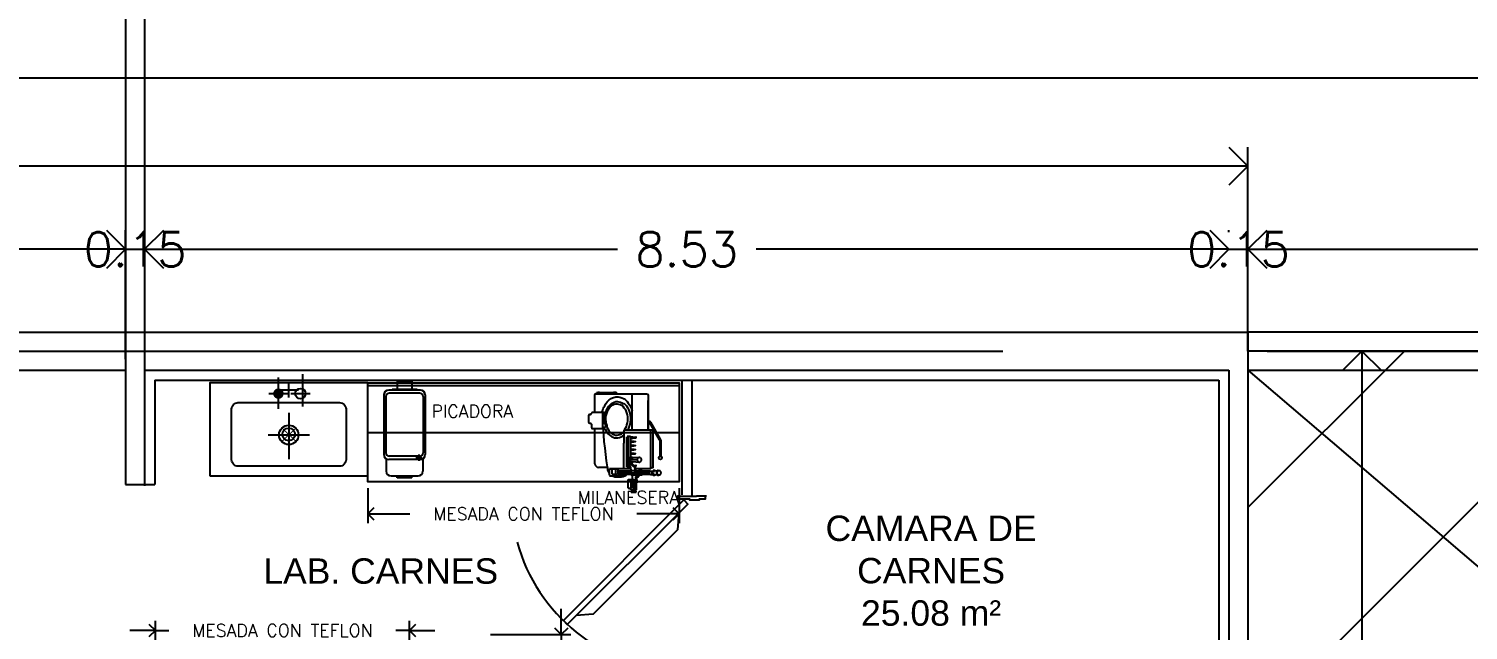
# Model space of a CAD drawing. Extents: x 26 to 214, y -151 to 101.
# Drawn here: x 190.08 to 201.4, y -98.32 to -93.59 of the extents above; entities that cross this region are included whole.
import ezdxf
from ezdxf.enums import TextEntityAlignment as Align

# ---------------------------------------------------------------- set-up
doc = ezdxf.new("R2010")
doc.units = 0
doc.header["$LTSCALE"] = 10
doc.header["$MEASUREMENT"] = 0
doc.linetypes.add('CENTER', pattern=[2, 1.25, -0.25, 0.25, -0.25])
doc.linetypes.add('HIDDEN', pattern=[0.375, 0.25, -0.125])
doc.layers.get('0').update_dxf_attribs({"linetype": 'CONTINUOUS'})
doc.layers.get('DEFPOINTS').update_dxf_attribs({"linetype": 'CONTINUOUS'})
for name, color, linetype in [('00-COTAS-PARCIALES', 1, 'CONTINUOUS'), ('00-M-A-300', 6, 'CONTINUOUS'), ('00-MUROS', 5, 'CONTINUOUS'), ('00-TEXTOS', 4, 'CONTINUOUS'), ('10-EQUIP-SECTORES', 3, 'CONTINUOUS'), ('10-EQUIPAMIENTO', 3, 'CONTINUOUS'), ('10-EQUIPAMIENTO-TXT', 3, 'CONTINUOUS'), ('2005-10-PUERTAS_CAMARAS', 3, 'CONTINUOUS'), ('COTAS-LAYOUT', 1, 'CONTINUOUS'), ('EJE-MEDIANERA-PA', 1, 'CENTER'), ('MESADAS', 3, 'CONTINUOUS'), ('PANEL-CAMARA', 4, 'CONTINUOUS'), ('proyeccion', 4, 'HIDDEN'), ('SUPERF-COTAS', 1, 'CONTINUOUS')]:
    doc.layers.add(name, color=color, linetype=linetype)
doc.styles.add('ARIAL', font='arial.ttf')
doc.styles.add('ROMANS', font='romans.shx')
doc.dimstyles.new('COTA1502', dxfattribs={"dimscale": 1.5, "dimtxt": 0.18, "dimasz": 0.2, "dimexe": 0.1, "dimexo": 0.1, "dimgap": 0.09, "dimtad": 0, "dimzin": 0, "dimdsep": 46, "dimtxsty": 'ROMANS', "dimblk": 'OPEN90', "dimcen": 0.1, "dimclrd": 256, "dimclre": 256, "dimclrt": 2, "dimadec": 0, "dimazin": 0, "dimtfac": 1, "dimtix": 1, "dimtmove": 2, "dimatfit": 3, "dimldrblk": 'OPEN90', "dimfxl": 0, "dimtolj": 1, "dimtzin": 0, "dimarcsym": 0})
doc.dimstyles.new('EQUIPAMIENTO', dxfattribs={"dimtxt": 0.1, "dimasz": 0.1, "dimexe": 0.075, "dimexo": 0.05, "dimgap": 0.1, "dimtad": 0, "dimzin": 0, "dimdsep": 46, "dimtxsty": 'ROMANS', "dimblk1": 'OPEN90', "dimblk2": 'OPEN90', "dimsah": 1, "dimcen": 0, "dimclrd": 1, "dimclre": 1, "dimclrt": 3, "dimaunit": 1, "dimadec": 0, "dimazin": 0, "dimtfac": 1, "dimtix": 1, "dimtmove": 2, "dimatfit": 3, "dimldrblk": 'OPEN90', "dimfxl": 0, "dimtolj": 1, "dimtzin": 0, "dimarcsym": 0})

# ---------------------------------------------------------------- blocks, each defined once
blk = doc.blocks.new('_Open90')
at = {"color": 0, "linetype": 'ByBlock', "lineweight": -2}
for p, q in [((-0.5, 0.5), (0, 0)), ((0, 0), (-1, 0)), ((0, 0), (-0.5, -0.5))]:
    blk.add_line(p, q, dxfattribs=at)
blk = doc.blocks.new('*D61')
at = {"layer": '00-COTAS-PARCIALES', "lineweight": -2, "transparency": 16777216}
for p, q in [((148.752, -95.823), (148.752, -93.825)), ((210.622, -96.243), (210.622, -93.825)), ((149.052, -93.975), (179.019, -93.975)), ((210.322, -93.975), (180.356, -93.975))]:
    blk.add_line(p, q, dxfattribs=at)
at = {"layer": 'DEFPOINTS', "color": 0, "transparency": 16777216}
for p in [(210.622, -93.975), (148.752, -95.973), (210.622, -96.393)]:
    blk.add_point(p, dxfattribs=at)
at = {"layer": '00-COTAS-PARCIALES', "lineweight": -2, "transparency": 16777216, "xscale": 0.3, "yscale": 0.3, "zscale": 0.3, "rotation": 180}
blk.add_blockref('_Open90', (148.752, -93.975), dxfattribs=at)
at = {"layer": '00-COTAS-PARCIALES', "lineweight": -2, "transparency": 16777216, "xscale": 0.3, "yscale": 0.3, "zscale": 0.3}
blk.add_blockref('_Open90', (210.622, -93.975), dxfattribs=at)
at = {"layer": '00-COTAS-PARCIALES', "color": 2, "transparency": 16777216, "insert": (179.687, -93.975), "char_height": 0.27, "attachment_point": 5, "style": 'ROMANS'}
blk.add_mtext('\\A1;61.87', dxfattribs=at)
blk = doc.blocks.new('*D23')
at = {"layer": '00-COTAS-PARCIALES', "lineweight": -2, "transparency": 16777216}
for p, q in [((148.752, -95.823), (148.752, -95.172)), ((190.842, -96.186), (190.842, -95.172)), ((149.052, -95.322), (169.129, -95.322)), ((190.542, -95.322), (170.466, -95.322))]:
    blk.add_line(p, q, dxfattribs=at)
at = {"layer": 'DEFPOINTS', "color": 0, "transparency": 16777216}
for p in [(190.842, -95.322), (148.752, -95.973), (190.842, -96.336)]:
    blk.add_point(p, dxfattribs=at)
at = {"layer": '00-COTAS-PARCIALES', "lineweight": -2, "transparency": 16777216, "xscale": 0.3, "yscale": 0.3, "zscale": 0.3, "rotation": 180}
blk.add_blockref('_Open90', (148.752, -95.322), dxfattribs=at)
at = {"layer": '00-COTAS-PARCIALES', "lineweight": -2, "transparency": 16777216, "xscale": 0.3, "yscale": 0.3, "zscale": 0.3}
blk.add_blockref('_Open90', (190.842, -95.322), dxfattribs=at)
at = {"layer": '00-COTAS-PARCIALES', "color": 2, "transparency": 16777216, "insert": (169.797, -95.322), "char_height": 0.27, "attachment_point": 5, "style": 'ROMANS'}
blk.add_mtext('\\A1;42.09', dxfattribs=at)
blk = doc.blocks.new('*D10')
at = {"layer": '00-COTAS-PARCIALES', "lineweight": -2, "transparency": 16777216}
for p, q in [((199.672, -96.123), (199.672, -95.172)), ((210.48, -96.123), (210.48, -95.172)), ((199.972, -95.322), (204.459, -95.322)), ((210.18, -95.322), (205.694, -95.322))]:
    blk.add_line(p, q, dxfattribs=at)
at = {"layer": 'DEFPOINTS', "color": 0, "transparency": 16777216}
for p in [(210.48, -95.322), (199.672, -96.273), (210.48, -96.273)]:
    blk.add_point(p, dxfattribs=at)
at = {"layer": '00-COTAS-PARCIALES', "lineweight": -2, "transparency": 16777216, "xscale": 0.3, "yscale": 0.3, "zscale": 0.3, "rotation": 180}
blk.add_blockref('_Open90', (199.672, -95.322), dxfattribs=at)
at = {"layer": '00-COTAS-PARCIALES', "lineweight": -2, "transparency": 16777216, "xscale": 0.3, "yscale": 0.3, "zscale": 0.3}
blk.add_blockref('_Open90', (210.48, -95.322), dxfattribs=at)
at = {"layer": '00-COTAS-PARCIALES', "color": 2, "transparency": 16777216, "insert": (205.076, -95.322), "char_height": 0.27, "attachment_point": 5, "style": 'ROMANS'}
blk.add_mtext('\\A1;10.81', dxfattribs=at)
blk = doc.blocks.new('*D9')
at = {"layer": '00-COTAS-PARCIALES', "lineweight": -2, "transparency": 16777216}
for p, q in [((148.752, -95.679), (148.752, -94.517)), ((199.672, -95.823), (199.672, -94.517)), ((149.052, -94.667), (173.537, -94.667)), ((199.372, -94.667), (174.887, -94.667))]:
    blk.add_line(p, q, dxfattribs=at)
at = {"layer": 'DEFPOINTS', "color": 0, "transparency": 16777216}
for p in [(199.672, -94.667), (148.752, -95.829), (199.672, -95.973)]:
    blk.add_point(p, dxfattribs=at)
at = {"layer": '00-COTAS-PARCIALES', "lineweight": -2, "transparency": 16777216, "xscale": 0.3, "yscale": 0.3, "zscale": 0.3, "rotation": 180}
blk.add_blockref('_Open90', (148.752, -94.667), dxfattribs=at)
at = {"layer": '00-COTAS-PARCIALES', "lineweight": -2, "transparency": 16777216, "xscale": 0.3, "yscale": 0.3, "zscale": 0.3}
blk.add_blockref('_Open90', (199.672, -94.667), dxfattribs=at)
at = {"layer": '00-COTAS-PARCIALES', "color": 2, "transparency": 16777216, "insert": (174.212, -94.667), "char_height": 0.27, "attachment_point": 5, "style": 'ROMANS'}
blk.add_mtext('\\A1;50.92', dxfattribs=at)
blk = doc.blocks.new('*D5')
at = {"layer": 'DEFPOINTS', "color": 0, "transparency": 16777216}
for p in [(199.672, -96.123), (200.569, -96.123), (199.672, -105.973)]:
    blk.add_point(p, dxfattribs=at)
at = {"layer": 'SUPERF-COTAS', "lineweight": -2, "transparency": 16777216}
for p, q in [((199.822, -96.123), (200.719, -96.123)), ((200.569, -96.423), (200.569, -100.502)), ((200.569, -105.673), (200.569, -101.595)), ((199.822, -105.973), (200.719, -105.973))]:
    blk.add_line(p, q, dxfattribs=at)
at = {"layer": 'SUPERF-COTAS', "lineweight": -2, "transparency": 16777216, "xscale": 0.3, "yscale": 0.3, "zscale": 0.3}
for p, rotation in [((200.569, -96.123), 90), ((200.569, -105.973), 270)]:
    blk.add_blockref('_Open90', p, dxfattribs=dict(at, rotation=rotation))
at = {"layer": 'SUPERF-COTAS', "color": 2, "transparency": 16777216, "insert": (200.569, -101.048), "char_height": 0.27, "attachment_point": 5, "rotation": 90, "style": 'ROMANS'}
blk.add_mtext('\\A1;9.85', dxfattribs=at)
blk = doc.blocks.new('*D62')
at = {"layer": '00-COTAS-PARCIALES', "lineweight": -2, "transparency": 16777216}
for p, q in [((190.842, -96.186), (190.842, -95.172)), ((190.992, -95.203), (190.992, -95.172)), ((190.542, -95.322), (190.242, -95.322)), ((190.842, -95.322), (190.992, -95.322)), ((191.292, -95.322), (191.592, -95.322))]:
    blk.add_line(p, q, dxfattribs=at)
at = {"layer": 'DEFPOINTS', "color": 0, "transparency": 16777216}
for p in [(190.992, -95.322), (190.992, -95.353), (190.842, -96.336)]:
    blk.add_point(p, dxfattribs=at)
at = {"layer": '00-COTAS-PARCIALES', "lineweight": -2, "transparency": 16777216, "xscale": 0.3, "yscale": 0.3, "zscale": 0.3}
blk.add_blockref('_Open90', (190.842, -95.322), dxfattribs=at)
at = {"layer": '00-COTAS-PARCIALES', "lineweight": -2, "transparency": 16777216, "xscale": 0.3, "yscale": 0.3, "zscale": 0.3, "rotation": 180}
blk.add_blockref('_Open90', (190.992, -95.322), dxfattribs=at)
at = {"layer": '00-COTAS-PARCIALES', "color": 2, "transparency": 16777216, "insert": (190.917, -95.322), "char_height": 0.27, "attachment_point": 5, "style": 'ROMANS'}
blk.add_mtext('\\A1;0.15', dxfattribs=at)
blk = doc.blocks.new('*D63')
at = {"layer": '00-COTAS-PARCIALES', "lineweight": -2, "transparency": 16777216}
for p, q in [((190.992, -95.203), (190.992, -95.172)), ((199.522, -95.187), (199.522, -95.172)), ((191.292, -95.322), (194.711, -95.322)), ((199.222, -95.322), (195.804, -95.322))]:
    blk.add_line(p, q, dxfattribs=at)
at = {"layer": 'DEFPOINTS', "color": 0, "transparency": 16777216}
for p in [(199.522, -95.322), (199.522, -95.337), (190.992, -95.353)]:
    blk.add_point(p, dxfattribs=at)
at = {"layer": '00-COTAS-PARCIALES', "lineweight": -2, "transparency": 16777216, "xscale": 0.3, "yscale": 0.3, "zscale": 0.3, "rotation": 180}
blk.add_blockref('_Open90', (190.992, -95.322), dxfattribs=at)
at = {"layer": '00-COTAS-PARCIALES', "lineweight": -2, "transparency": 16777216, "xscale": 0.3, "yscale": 0.3, "zscale": 0.3}
blk.add_blockref('_Open90', (199.522, -95.322), dxfattribs=at)
at = {"layer": '00-COTAS-PARCIALES', "color": 2, "transparency": 16777216, "insert": (195.257, -95.322), "char_height": 0.27, "attachment_point": 5, "style": 'ROMANS'}
blk.add_mtext('\\A1;8.53', dxfattribs=at)
blk = doc.blocks.new('*D64')
at = {"layer": '00-COTAS-PARCIALES', "lineweight": -2, "transparency": 16777216}
for p, q in [((199.522, -95.187), (199.522, -95.172)), ((199.672, -95.187), (199.672, -95.172)), ((199.222, -95.322), (198.922, -95.322)), ((199.522, -95.322), (199.672, -95.322)), ((199.972, -95.322), (200.272, -95.322))]:
    blk.add_line(p, q, dxfattribs=at)
at = {"layer": 'DEFPOINTS', "color": 0, "transparency": 16777216}
for p in [(199.522, -95.337), (199.672, -95.322), (199.672, -95.337)]:
    blk.add_point(p, dxfattribs=at)
at = {"layer": '00-COTAS-PARCIALES', "lineweight": -2, "transparency": 16777216, "xscale": 0.3, "yscale": 0.3, "zscale": 0.3}
blk.add_blockref('_Open90', (199.522, -95.322), dxfattribs=at)
at = {"layer": '00-COTAS-PARCIALES', "lineweight": -2, "transparency": 16777216, "xscale": 0.3, "yscale": 0.3, "zscale": 0.3, "rotation": 180}
blk.add_blockref('_Open90', (199.672, -95.322), dxfattribs=at)
at = {"layer": '00-COTAS-PARCIALES', "color": 2, "transparency": 16777216, "insert": (199.597, -95.322), "char_height": 0.27, "attachment_point": 5, "style": 'ROMANS'}
blk.add_mtext('\\A1;0.15', dxfattribs=at)
blk = doc.blocks.new('*D110')
at = {"layer": 'COTAS-LAYOUT', "color": 1, "lineweight": -2, "transparency": 16777216}
for p, q in [((191.076, -98.523), (191.076, -98.247)), ((193.076, -98.523), (193.076, -98.247)), ((190.976, -98.322), (190.876, -98.322)), ((191.076, -98.322), (191.183, -98.322)), ((193.076, -98.322), (192.969, -98.322)), ((193.176, -98.322), (193.276, -98.322))]:
    blk.add_line(p, q, dxfattribs=at)
at = {"layer": 'DEFPOINTS', "color": 0, "transparency": 16777216}
for p in [(191.076, -98.322), (191.076, -98.573, -28.9), (193.076, -98.573, -28.9)]:
    blk.add_point(p, dxfattribs=at)
at = {"layer": 'COTAS-LAYOUT', "color": 1, "lineweight": -2, "transparency": 16777216, "xscale": 0.1, "yscale": 0.1, "zscale": 0.1}
blk.add_blockref('_Open90', (191.076, -98.322), dxfattribs=at)
at = {"layer": 'COTAS-LAYOUT', "color": 1, "lineweight": -2, "transparency": 16777216, "xscale": 0.1, "yscale": 0.1, "zscale": 0.1, "rotation": 180}
blk.add_blockref('_Open90', (193.076, -98.322), dxfattribs=at)
at = {"layer": 'COTAS-LAYOUT', "color": 3, "transparency": 16777216, "insert": (192.076, -98.322), "char_height": 0.1, "attachment_point": 5, "style": 'ROMANS'}
blk.add_mtext('\\A1;MESADA CON TEFLON', dxfattribs=at)
blk = doc.blocks.new('*D111')
at = {"layer": 'COTAS-LAYOUT', "color": 1, "lineweight": -2, "transparency": 16777216}
for p, q in [((192.747, -97.203), (192.747, -97.479)), ((195.197, -97.203), (195.197, -97.479)), ((192.847, -97.404), (193.079, -97.404)), ((195.097, -97.404), (194.865, -97.404))]:
    blk.add_line(p, q, dxfattribs=at)
at = {"layer": 'DEFPOINTS', "color": 0, "transparency": 16777216}
for p in [(192.747, -97.153, -28.9), (195.197, -97.153, -28.9), (195.197, -97.404)]:
    blk.add_point(p, dxfattribs=at)
at = {"layer": 'COTAS-LAYOUT', "color": 1, "lineweight": -2, "transparency": 16777216, "xscale": 0.1, "yscale": 0.1, "zscale": 0.1, "rotation": 180}
blk.add_blockref('_Open90', (192.747, -97.404), dxfattribs=at)
at = {"layer": 'COTAS-LAYOUT', "color": 1, "lineweight": -2, "transparency": 16777216, "xscale": 0.1, "yscale": 0.1, "zscale": 0.1}
blk.add_blockref('_Open90', (195.197, -97.404), dxfattribs=at)
at = {"layer": 'COTAS-LAYOUT', "color": 3, "transparency": 16777216, "insert": (193.972, -97.404), "char_height": 0.1, "attachment_point": 5, "style": 'ROMANS'}
blk.add_mtext('\\A1;MESADA CON TEFLON', dxfattribs=at)
blk = doc.blocks.new('*D112')
at = {"layer": 'COTAS-LAYOUT', "color": 1, "lineweight": -2, "transparency": 16777216}
for p, q in [((194.27, -98.253), (194.27, -98.153)), ((193.713, -98.353), (194.345, -98.353)), ((194.27, -98.353), (194.27, -98.508)), ((194.27, -99.353), (194.27, -99.198)), ((194.053, -99.353), (194.345, -99.353)), ((194.27, -99.453), (194.27, -99.553))]:
    blk.add_line(p, q, dxfattribs=at)
at = {"layer": 'DEFPOINTS', "color": 0, "transparency": 16777216}
for p in [(193.663, -98.353, -28.9), (194.27, -98.353), (194.003, -99.353, -28.9)]:
    blk.add_point(p, dxfattribs=at)
at = {"layer": 'COTAS-LAYOUT', "color": 1, "lineweight": -2, "transparency": 16777216, "xscale": 0.1, "yscale": 0.1, "zscale": 0.1}
for p, rotation in [((194.27, -98.353), 270), ((194.27, -99.353), 90)]:
    blk.add_blockref('_Open90', p, dxfattribs=dict(at, rotation=rotation))
at = {"layer": 'COTAS-LAYOUT', "color": 3, "transparency": 16777216, "insert": (194.27, -98.853), "char_height": 0.1, "attachment_point": 5, "rotation": 90, "style": 'ROMANS'}
blk.add_mtext('\\A1;SIERRA', dxfattribs=at)

msp = doc.modelspace()

# ---------------------------------------------------------------- hatches: boundary and pattern name
h = msp.add_hatch()
h.set_pattern_fill('ANSI31', color=2, scale=10, style=0)
h.set_pattern_definition([(45, (121.4715, -104.8454), (-0.883883, 0.883883), [])])
h.paths.add_polyline_path([(211.182, -106.13), (210.622, -96.123), (199.672, -96.123), (199.672, -106.123)])

# ---------------------------------------------------------------- linework, layer by layer
msp.add_lwpolyline([(211.182, -106.13), (210.622, -96.123), (199.672, -96.123), (199.672, -106.123)], close=True)
at = {"layer": '00-COTAS-PARCIALES'}
msp.add_line((199.672, -96.123), (199.672, -95.153), dxfattribs=at)
at = {"layer": '00-M-A-300'}
for p, q in [((148.752, -95.973), (199.672, -95.973)), ((199.672, -95.973), (199.672, -102.633)), ((185.652, -96.273), (190.842, -96.273)), ((190.992, -96.273), (199.522, -96.273)), ((199.522, -96.273), (199.522, -102.633)), ((190.842, -97.173), (191.072, -97.173, 3.74)), ((195.183, -97.265), (195.333, -97.265))]:
    msp.add_line(p, q, dxfattribs=at)
at = {"layer": '00-M-A-300', "color": 4}
for p, q in [((210.764, -95.973), (199.672, -95.973)), ((199.672, -96.273), (210.631, -96.273))]:
    msp.add_line(p, q, dxfattribs=at)
at = {"layer": '00-MUROS'}
for p, q in [((190.992, -85.473), (190.992, -97.183)), ((190.842, -85.623), (190.842, -97.173))]:
    msp.add_line(p, q, dxfattribs=at)
at = {"layer": '10-EQUIP-SECTORES', "color": 1}
for p, q in [((192.045, -96.579), (192.045, -96.332)), ((192.126, -96.489), (192.126, -96.369)), ((192.237, -96.559), (192.237, -96.304)), ((191.97, -96.458), (192.115, -96.458)), ((192.061, -96.429), (192.201, -96.429)), ((192.143, -96.458), (192.295, -96.458)), ((192.126, -96.61), (192.126, -96.975)), ((191.963, -96.783), (192.289, -96.783))]:
    msp.add_line(p, q, dxfattribs=at)
at = {"layer": '10-EQUIP-SECTORES'}
msp.add_lwpolyline([(191.504, -97.106), (192.747, -97.106), (192.747, -96.373), (191.504, -96.373)], close=True, dxfattribs=at)
at = {"layer": '10-EQUIP-SECTORES', "color": 1, "const_width": 0.0407}
msp.add_lwpolyline([(192.024, -96.458, 1), (192.065, -96.458, 1)], format="xyb", close=True, dxfattribs=at)
at = {"layer": '10-EQUIP-SECTORES'}
msp.add_lwpolyline([(191.676, -96.979), (191.676, -96.579, -0.414214), (191.726, -96.529), (192.526, -96.529, -0.414214), (192.576, -96.579), (192.576, -96.979, -0.414214), (192.526, -97.029), (191.726, -97.029, -0.414214)], format="xyb", close=True, dxfattribs=at)
at = {"layer": '10-EQUIP-SECTORES', "color": 1, "const_width": 0.008}
for points in [[(192.181, -96.73), (192.071, -96.835)], [(192.072, -96.728), (192.183, -96.834)]]:
    msp.add_lwpolyline(points, dxfattribs=at)
at = {"layer": '10-EQUIP-SECTORES', "color": 1}
for centre, radius in [((192.217, -96.458), 0.0407), ((192.126, -96.783), 0.0764), ((192.126, -96.779), 0.05)]:
    msp.add_circle(centre, radius, dxfattribs=at)
at = {"layer": '10-EQUIPAMIENTO'}
for p, q in [((194.534, -96.607, 57.8), (194.534, -96.464, 57.8)), ((194.944, -96.461, 57.8), (194.537, -96.461, 57.8)), ((194.568, -96.448, 57.8), (194.684, -96.448, 57.8)), ((194.828, -96.745, 57.8), (194.828, -96.461, 57.8)), ((194.957, -96.745, 57.8), (194.957, -96.474, 57.8)), ((194.95, -96.513, 57.8), (194.95, -96.745, 57.8)), ((194.957, -96.513, 57.8), (194.95, -96.513, 57.8)), ((194.484, -96.633, 57.8), (194.484, -96.682, 57.8)), ((194.504, -96.623, 57.8), (194.494, -96.623, 57.8)), ((194.504, -96.692, 57.8), (194.494, -96.692, 57.8)), ((194.508, -96.613, 57.8), (194.508, -96.613, 57.8)), ((194.508, -96.704, 57.8), (194.508, -96.727, 57.8)), ((194.594, -96.607, 57.8), (194.515, -96.607, 57.8)), ((194.594, -96.604, 57.8), (194.61, -96.604, 57.8)), ((194.594, -96.606, 57.8), (194.616, -96.606, 57.8)), ((194.594, -96.607, 57.8), (194.594, -96.734, 57.8)), ((194.594, -96.691, 57.8), (194.612, -96.691, 57.8)), ((194.957, -96.676, 57.8), (194.962, -96.676, 57.8)), ((194.957, -96.686, 57.8), (194.962, -96.686, 57.8)), ((195.043, -96.822, 57.8), (194.965, -96.687, 57.8)), ((195.051, -96.817, 57.8), (194.973, -96.683, 57.8)), ((194.594, -96.734, 57.8), (194.515, -96.734, 57.8)), ((194.534, -97.01, 57.8), (194.534, -96.734, 57.8)), ((194.594, -96.721, 57.8), (194.611, -96.721, 57.8)), ((194.604, -96.734, 57.8), (194.615, -96.734, 57.8)), ((194.622, -96.716, 57.8), (194.618, -96.719, 57.8)), ((194.622, -96.716, 57.8), (194.623, -96.715, 57.8)), ((194.626, -96.715, 57.8), (194.628, -96.721, 57.8)), ((194.992, -96.745, 57.8), (194.763, -96.745, 57.8)), ((194.763, -96.745, 57.8), (194.763, -96.847, 57.8)), ((194.785, -97.034, 57.8), (194.785, -96.798, 57.8)), ((194.788, -96.794, 57.8), (194.814, -96.794, 57.8)), ((194.798, -96.968, 57.8), (194.798, -96.798, 57.8)), ((194.816, -96.959, 57.8), (194.816, -96.798, 57.8)), ((194.816, -96.798, 57.8), (194.832, -96.798, 57.8)), ((194.816, -96.808, 57.8), (194.832, -96.808, 57.8)), ((194.832, -96.798, 57.8), (194.858, -96.801, 57.8)), ((194.832, -96.808, 57.8), (194.858, -96.805, 57.8)), ((194.974, -97.043, 57.8), (194.974, -96.745, 57.8)), ((194.992, -97.043, 57.8), (194.992, -96.745, 57.8)), ((194.763, -96.847, 57.8), (194.758, -96.847, 57.8)), ((194.758, -96.847, 57.8), (194.758, -97.047, 57.8)), ((194.816, -96.833, 57.8), (194.841, -96.833, 57.8)), ((194.816, -96.837, 57.8), (194.841, -96.837, 57.8)), ((194.816, -96.864, 57.8), (194.841, -96.864, 57.8)), ((194.816, -96.869, 57.8), (194.841, -96.869, 57.8)), ((194.816, -96.896, 57.8), (194.841, -96.896, 57.8)), ((194.816, -96.901, 57.8), (194.841, -96.901, 57.8)), ((194.816, -96.928, 57.8), (194.841, -96.928, 57.8)), ((194.816, -96.932, 57.8), (194.841, -96.932, 57.8)), ((194.841, -96.833, 57.8), (194.854, -96.834, 57.8)), ((194.841, -96.837, 57.8), (194.854, -96.836, 57.8)), ((194.841, -96.864, 57.8), (194.854, -96.866, 57.8)), ((194.841, -96.869, 57.8), (194.854, -96.867, 57.8)), ((194.841, -96.896, 57.8), (194.854, -96.898, 57.8)), ((194.841, -96.901, 57.8), (194.854, -96.899, 57.8)), ((194.841, -96.928, 57.8), (194.854, -96.929, 57.8)), ((194.841, -96.932, 57.8), (194.854, -96.931, 57.8)), ((195.045, -96.828, 57.8), (195.045, -96.952, 57.8)), ((195.054, -96.828, 57.8), (195.054, -96.952, 57.8)), ((194.633, -97.039, 57.8), (194.563, -97.039, 57.8)), ((194.785, -97.034, 57.8), (194.812, -97.034, 57.8)), ((194.798, -97.031, 57.8), (194.798, -96.994, 57.8)), ((194.809, -96.959, 57.8), (194.828, -96.959, 57.8)), ((194.866, -96.978, 57.8), (194.819, -96.978, 57.8)), ((194.824, -96.998, 57.8), (194.828, -96.998, 57.8)), ((194.828, -96.962, 57.8), (194.884, -96.957, 57.8)), ((194.884, -96.999, 57.8), (194.828, -96.995, 57.8)), ((194.838, -97.021, 57.8), (194.858, -97.024, 57.8)), ((194.847, -97.028, 57.8), (194.858, -97.027, 57.8)), ((194.974, -97.05, 57.8), (194.974, -97.043, 57.8)), ((194.992, -97.043, 57.8), (194.974, -97.043, 57.8)), ((194.648, -97.097, 57.8), (194.648, -97.05, 57.8)), ((194.815, -97.05, 57.8), (194.648, -97.05, 57.8)), ((194.716, -97.053, 57.8), (194.648, -97.053, 57.8)), ((194.652, -97.104, 57.8), (194.734, -97.104, 57.8)), ((194.661, -97.058, 57.8), (194.661, -97.053, 57.8)), ((194.661, -97.058, 57.8), (194.67, -97.058, 57.8)), ((194.67, -97.093, 57.8), (194.67, -97.053, 57.8)), ((194.67, -97.093, 57.8), (194.709, -97.093, 57.8)), ((194.698, -97.093, 57.8), (194.698, -97.053, 57.8)), ((194.709, -97.075, 57.8), (194.815, -97.075, 57.8)), ((194.709, -97.088, 57.8), (194.815, -97.088, 57.8)), ((194.716, -97.066, 57.8), (194.716, -97.053, 57.8)), ((194.716, -97.066, 57.8), (194.818, -97.066, 57.8)), ((194.718, -97.069, 57.8), (194.718, -97.066, 57.8)), ((194.768, -97.101, 57.8), (194.728, -97.101, 57.8)), ((194.818, -97.069, 57.8), (194.779, -97.069, 57.8)), ((194.819, -97.094, 57.8), (194.779, -97.094, 57.8)), ((194.797, -97.135, 57.8), (194.866, -97.135, 57.8)), ((194.797, -97.202, 57.8), (194.797, -97.135, 57.8)), ((194.818, -97.082, 57.8), (194.818, -97.066, 57.8)), ((194.85, -97.066, 57.8), (194.818, -97.066, 57.8)), ((194.818, -97.082, 57.8), (194.855, -97.082, 57.8)), ((194.819, -97.202, 57.8), (194.819, -97.135, 57.8)), ((194.821, -97.139, 57.8), (194.848, -97.139, 57.8)), ((194.821, -97.202, 57.8), (194.821, -97.139, 57.8)), ((194.866, -97.161, 57.8), (194.824, -97.161, 57.8)), ((194.825, -97.097, 57.8), (194.906, -97.097, 57.8)), ((194.831, -97.135, 57.8), (194.831, -97.097, 57.8)), ((194.831, -97.197, 57.8), (194.831, -97.161, 57.8)), ((194.832, -97.161, 57.8), (194.832, -97.139, 57.8)), ((194.835, -97.197, 57.8), (194.835, -97.161, 57.8)), ((194.842, -97.161, 57.8), (194.842, -97.139, 57.8)), ((194.843, -97.197, 57.8), (194.843, -97.161, 57.8)), ((194.848, -97.139, 57.8), (194.848, -97.135, 57.8)), ((194.85, -97.082, 57.8), (194.85, -97.066, 57.8)), ((194.974, -97.05, 57.8), (194.852, -97.05, 57.8)), ((194.855, -97.161, 57.8), (194.855, -97.135, 57.8)), ((194.856, -97.114, 57.8), (194.864, -97.107, 57.8)), ((194.858, -97.135, 57.8), (194.858, -97.121, 57.8)), ((194.858, -97.216, 57.8), (194.858, -97.161, 57.8)), ((194.861, -97.135, 57.8), (194.861, -97.123, 57.8)), ((194.861, -97.216, 57.8), (194.861, -97.161, 57.8)), ((194.865, -97.122, 57.8), (194.87, -97.113, 57.8)), ((194.866, -97.161, 57.8), (194.866, -97.135, 57.8)), ((194.867, -97.066, 57.8), (194.876, -97.066, 57.8)), ((194.873, -97.115, 57.8), (194.886, -97.098, 57.8)), ((194.904, -97.066, 57.8), (194.876, -97.066, 57.8)), ((194.876, -97.075, 57.8), (194.963, -97.075, 57.8)), ((194.876, -97.088, 57.8), (194.963, -97.088, 57.8)), ((194.906, -97.066, 57.8), (194.904, -97.066, 57.8)), ((194.904, -97.069, 57.8), (194.906, -97.069, 57.8)), ((194.904, -97.094, 57.8), (194.906, -97.094, 57.8)), ((194.906, -97.069, 57.8), (194.906, -97.066, 57.8)), ((194.97, -97.069, 57.8), (194.906, -97.069, 57.8)), ((194.97, -97.094, 57.8), (194.906, -97.094, 57.8)), ((194.906, -97.097, 57.8), (194.906, -97.094, 57.8)), ((194.971, -97.069, 57.8), (194.991, -97.069, 57.8)), ((194.971, -97.094, 57.8), (194.991, -97.094, 57.8)), ((194.982, -97.085, 57.8), (194.999, -97.103, 57.8)), ((194.999, -97.06, 57.8), (194.983, -97.077, 57.8)), ((195.001, -97.06, 57.8), (195.017, -97.067, 57.8)), ((195.017, -97.096, 57.8), (195.001, -97.103, 57.8)), ((195.018, -97.069, 57.8), (195.018, -97.094, 57.8)), ((195.018, -97.069, 57.8), (195.022, -97.069, 57.8)), ((195.018, -97.094, 57.8), (195.022, -97.094, 57.8)), ((195.032, -97.063, 57.8), (195.038, -97.063, 57.8)), ((195.032, -97.101, 57.8), (195.038, -97.101, 57.8)), ((194.797, -97.202, 57.8), (194.821, -97.202, 57.8)), ((194.817, -97.216, 57.8), (194.817, -97.202, 57.8)), ((194.817, -97.216, 57.8), (194.861, -97.216, 57.8)), ((194.817, -97.216, 57.8), (194.861, -97.216, 57.8)), ((194.82, -97.234, 57.8), (194.82, -97.226, 57.8)), ((194.82, -97.226, 57.8), (194.858, -97.226, 57.8)), ((194.82, -97.234, 57.8), (194.82, -97.235, 57.8)), ((194.82, -97.234, 57.8), (194.858, -97.234, 57.8)), ((194.82, -97.235, 57.8), (194.857, -97.235, 57.8)), ((194.821, -97.197, 57.8), (194.858, -97.197, 57.8)), ((194.826, -97.226, 57.8), (194.826, -97.216, 57.8)), ((194.844, -97.216, 57.8), (194.844, -97.197, 57.8)), ((194.852, -97.226, 57.8), (194.852, -97.216, 57.8)), ((194.857, -97.235, 57.8), (194.858, -97.234, 57.8)), ((194.858, -97.234, 57.8), (194.858, -97.226, 57.8))]:
    msp.add_line(p, q, dxfattribs=at)
at = {"layer": '10-EQUIPAMIENTO', "elevation": 57.8}
for points in [[(194.592, -96.6), (194.596, -96.588), (194.6, -96.576), (194.605, -96.564), (194.611, -96.553), (194.617, -96.542), (194.623, -96.533), (194.63, -96.523), (194.638, -96.515), (194.646, -96.508), (194.654, -96.501), (194.663, -96.496), (194.672, -96.491), (194.681, -96.488), (194.691, -96.485), (194.7, -96.484), (194.703, -96.484), (194.71, -96.483), (194.717, -96.483), (194.731, -96.486), (194.745, -96.49), (194.759, -96.497), (194.764, -96.499), (194.772, -96.505), (194.775, -96.508), (194.787, -96.519), (194.797, -96.532), (194.807, -96.546), (194.815, -96.562), (194.822, -96.579), (194.828, -96.597)], [(194.622, -96.716), (194.618, -96.7), (194.615, -96.683), (194.613, -96.666), (194.614, -96.649), (194.615, -96.632), (194.618, -96.615), (194.623, -96.599), (194.629, -96.584), (194.636, -96.57), (194.644, -96.557), (194.654, -96.546), (194.664, -96.537), (194.675, -96.53), (194.687, -96.524), (194.699, -96.521), (194.711, -96.52), (194.723, -96.522), (194.735, -96.525), (194.747, -96.53), (194.758, -96.538)], [(194.63, -96.71), (194.625, -96.695), (194.622, -96.679), (194.621, -96.663), (194.621, -96.646), (194.624, -96.63), (194.627, -96.614), (194.632, -96.599), (194.638, -96.585), (194.646, -96.573), (194.655, -96.562), (194.665, -96.553), (194.675, -96.546), (194.687, -96.541), (194.698, -96.538), (194.71, -96.538), (194.721, -96.54), (194.733, -96.544), (194.743, -96.55), (194.753, -96.558), (194.763, -96.569), (194.771, -96.58), (194.778, -96.594), (194.783, -96.608), (194.787, -96.624), (194.79, -96.64), (194.791, -96.656), (194.79, -96.673), (194.788, -96.689), (194.784, -96.705), (194.779, -96.719), (194.772, -96.733), (194.764, -96.745)], [(194.763, -96.534), (194.773, -96.544), (194.782, -96.555), (194.791, -96.568), (194.798, -96.582), (194.804, -96.597), (194.808, -96.613), (194.811, -96.63), (194.813, -96.647), (194.813, -96.665), (194.812, -96.682), (194.809, -96.699), (194.805, -96.715), (194.799, -96.731), (194.792, -96.745)], [(194.499, -96.623), (194.501, -96.623), (194.503, -96.622), (194.505, -96.621), (194.506, -96.619), (194.507, -96.617), (194.508, -96.615), (194.508, -96.612)], [(194.499, -96.692), (194.501, -96.692), (194.503, -96.693), (194.505, -96.695), (194.506, -96.697), (194.507, -96.699), (194.508, -96.702), (194.508, -96.704)], [(194.594, -96.604), (194.594, -96.604), (194.593, -96.603), (194.593, -96.603), (194.593, -96.602), (194.592, -96.602), (194.592, -96.601), (194.592, -96.6)], [(194.612, -96.691), (194.611, -96.674), (194.61, -96.657), (194.611, -96.64), (194.613, -96.623), (194.616, -96.606)], [(194.646, -97.081), (194.641, -97.071), (194.637, -97.057), (194.635, -97.046), (194.633, -97.033), (194.626, -96.988), (194.619, -96.938), (194.614, -96.887), (194.608, -96.836), (194.604, -96.785), (194.601, -96.738)], [(194.611, -96.721), (194.613, -96.721), (194.615, -96.72), (194.616, -96.72), (194.618, -96.719)], [(194.615, -96.734), (194.616, -96.737), (194.624, -96.752), (194.633, -96.765), (194.642, -96.777), (194.653, -96.787), (194.665, -96.795), (194.677, -96.801), (194.689, -96.805), (194.702, -96.807), (194.715, -96.806), (194.727, -96.804), (194.74, -96.799), (194.752, -96.792), (194.763, -96.784)], [(194.628, -96.721), (194.629, -96.72), (194.63, -96.718), (194.63, -96.716), (194.63, -96.714), (194.63, -96.712), (194.63, -96.71)], [(194.628, -96.721), (194.635, -96.735), (194.643, -96.748), (194.652, -96.759), (194.662, -96.768), (194.673, -96.776), (194.684, -96.781), (194.696, -96.784), (194.708, -96.785), (194.72, -96.783), (194.731, -96.78), (194.743, -96.774), (194.753, -96.766), (194.763, -96.756)], [(194.797, -96.988), (194.796, -96.984), (194.796, -96.98), (194.796, -96.977), (194.796, -96.973), (194.797, -96.969), (194.799, -96.966), (194.801, -96.963), (194.804, -96.961), (194.806, -96.96), (194.809, -96.959)], [(194.8, -96.972), (194.8, -96.974), (194.798, -96.98), (194.798, -96.985), (194.798, -96.991), (194.798, -96.996), (194.799, -97.002), (194.8, -97.007), (194.802, -97.014), (194.804, -97.019), (194.806, -97.025), (194.809, -97.03), (194.811, -97.032), (194.813, -97.035), (194.814, -97.038), (194.814, -97.04), (194.815, -97.049), (194.816, -97.057), (194.818, -97.066)], [(194.812, -96.971), (194.811, -96.977), (194.81, -96.983), (194.81, -96.99), (194.81, -96.996), (194.812, -97.003), (194.815, -97.009), (194.82, -97.016), (194.825, -97.021), (194.832, -97.026), (194.839, -97.03), (194.842, -97.031), (194.844, -97.033), (194.846, -97.035), (194.846, -97.038), (194.846, -97.04), (194.847, -97.049), (194.848, -97.057), (194.85, -97.066)], [(194.834, -96.996), (194.832, -96.997), (194.83, -96.997), (194.828, -96.998), (194.827, -96.997), (194.825, -96.997), (194.823, -96.996), (194.821, -96.995), (194.82, -96.993), (194.819, -96.992), (194.817, -96.99), (194.816, -96.987), (194.816, -96.985), (194.815, -96.982), (194.815, -96.98), (194.815, -96.977), (194.815, -96.975), (194.816, -96.972), (194.816, -96.97), (194.817, -96.967), (194.818, -96.965), (194.82, -96.964), (194.821, -96.962), (194.823, -96.961), (194.825, -96.96), (194.826, -96.96), (194.828, -96.959), (194.83, -96.96), (194.831, -96.96), (194.832, -96.96), (194.834, -96.961)], [(194.823, -96.999), (194.824, -97.004), (194.825, -97.007), (194.826, -97.011), (194.829, -97.014), (194.832, -97.017), (194.84, -97.023), (194.844, -97.025), (194.848, -97.028), (194.85, -97.034), (194.852, -97.038), (194.852, -97.043), (194.852, -97.047), (194.852, -97.051), (194.853, -97.054), (194.854, -97.057), (194.856, -97.06), (194.858, -97.063), (194.86, -97.064), (194.863, -97.065), (194.865, -97.066)], [(194.899, -96.98), (194.898, -96.982), (194.896, -96.987), (194.893, -96.991), (194.89, -96.995), (194.886, -96.999), (194.885, -96.999), (194.883, -96.999), (194.882, -96.999), (194.878, -96.995), (194.875, -96.991), (194.872, -96.987), (194.87, -96.982), (194.869, -96.98), (194.869, -96.977), (194.87, -96.975), (194.872, -96.97), (194.875, -96.965), (194.878, -96.962), (194.882, -96.958), (194.883, -96.957), (194.885, -96.957), (194.886, -96.958), (194.89, -96.962), (194.893, -96.965), (194.896, -96.97), (194.898, -96.975), (194.899, -96.977), (194.899, -96.98)], [(194.648, -97.097), (194.648, -97.099), (194.648, -97.101), (194.649, -97.102), (194.65, -97.103), (194.651, -97.104), (194.652, -97.104)], [(194.67, -97.103), (194.673, -97.106), (194.679, -97.109), (194.691, -97.112), (194.71, -97.114), (194.729, -97.114), (194.743, -97.113), (194.757, -97.11), (194.77, -97.105), (194.779, -97.1), (194.785, -97.094)], [(194.715, -97.075), (194.717, -97.072), (194.718, -97.069), (194.72, -97.066)], [(194.715, -97.088), (194.717, -97.092), (194.719, -97.096), (194.722, -97.098), (194.725, -97.1), (194.728, -97.101)], [(194.756, -97.075), (194.757, -97.072), (194.758, -97.069), (194.76, -97.066)], [(194.756, -97.088), (194.757, -97.092), (194.759, -97.095), (194.761, -97.098), (194.764, -97.1), (194.767, -97.101), (194.771, -97.101), (194.773, -97.099), (194.776, -97.097), (194.779, -97.094)], [(194.771, -97.075), (194.772, -97.073), (194.774, -97.071), (194.776, -97.069), (194.779, -97.069)], [(194.771, -97.088), (194.772, -97.091), (194.774, -97.093), (194.776, -97.094), (194.779, -97.094)], [(194.818, -97.07), (194.816, -97.073), (194.815, -97.077), (194.814, -97.08), (194.814, -97.084), (194.815, -97.088), (194.816, -97.091), (194.818, -97.094), (194.82, -97.096), (194.823, -97.097), (194.825, -97.097)], [(194.852, -97.098), (194.853, -97.098), (194.854, -97.098), (194.854, -97.099), (194.855, -97.1), (194.856, -97.101), (194.861, -97.11)], [(194.863, -97.116), (194.865, -97.118), (194.866, -97.121), (194.865, -97.122), (194.864, -97.123), (194.862, -97.123), (194.859, -97.122), (194.857, -97.12), (194.856, -97.118), (194.855, -97.116), (194.855, -97.115), (194.856, -97.114), (194.858, -97.114), (194.861, -97.115), (194.863, -97.116)], [(194.867, -97.097), (194.864, -97.097), (194.861, -97.095), (194.858, -97.092), (194.857, -97.088), (194.856, -97.084), (194.856, -97.079), (194.857, -97.075), (194.858, -97.071), (194.861, -97.068), (194.864, -97.066), (194.867, -97.066)], [(194.864, -97.107), (194.865, -97.107), (194.866, -97.107), (194.867, -97.107), (194.868, -97.108), (194.869, -97.109), (194.87, -97.11), (194.87, -97.111), (194.87, -97.112), (194.87, -97.113)], [(194.876, -97.097), (194.873, -97.097), (194.87, -97.095), (194.868, -97.092), (194.866, -97.088), (194.865, -97.084), (194.865, -97.079), (194.866, -97.075), (194.868, -97.071), (194.87, -97.068), (194.873, -97.066), (194.876, -97.066), (194.879, -97.066), (194.882, -97.068), (194.885, -97.071), (194.886, -97.075)], [(194.868, -97.098), (194.867, -97.098), (194.867, -97.098), (194.867, -97.099), (194.867, -97.1), (194.867, -97.101), (194.873, -97.11), (194.873, -97.112), (194.874, -97.113), (194.874, -97.114), (194.873, -97.115), (194.872, -97.116), (194.871, -97.116), (194.87, -97.116), (194.869, -97.116)], [(194.881, -97.088), (194.879, -97.09), (194.877, -97.091), (194.874, -97.091), (194.872, -97.089), (194.87, -97.087), (194.869, -97.083), (194.869, -97.08), (194.87, -97.077), (194.872, -97.074), (194.874, -97.072), (194.877, -97.072), (194.879, -97.073), (194.881, -97.075)], [(194.893, -97.075), (194.895, -97.071), (194.897, -97.068), (194.9, -97.066), (194.904, -97.066)], [(194.895, -97.088), (194.899, -97.092), (194.901, -97.094), (194.904, -97.094)], [(194.896, -97.075), (194.897, -97.072), (194.899, -97.07), (194.902, -97.069), (194.904, -97.069)], [(194.971, -97.094), (194.969, -97.094), (194.966, -97.092), (194.964, -97.09), (194.963, -97.087), (194.962, -97.083), (194.962, -97.08), (194.963, -97.076), (194.964, -97.073), (194.966, -97.071), (194.969, -97.069), (194.971, -97.069)], [(194.982, -97.085), (194.981, -97.084), (194.981, -97.083), (194.981, -97.081), (194.981, -97.08), (194.982, -97.078), (194.983, -97.077)], [(195.032, -97.063), (195.029, -97.063), (195.026, -97.064), (195.024, -97.066), (195.022, -97.069), (195.02, -97.072), (195.019, -97.076), (195.018, -97.08), (195.018, -97.084), (195.019, -97.088), (195.02, -97.091), (195.022, -97.094), (195.024, -97.097), (195.026, -97.099), (195.029, -97.1), (195.032, -97.101)], [(195.052, -97.084), (195.051, -97.088), (195.05, -97.091), (195.048, -97.094), (195.046, -97.097), (195.044, -97.099), (195.041, -97.1), (195.038, -97.101), (195.036, -97.1), (195.033, -97.099), (195.031, -97.097), (195.028, -97.094), (195.027, -97.091), (195.026, -97.088), (195.025, -97.084), (195.025, -97.08), (195.026, -97.076), (195.027, -97.072), (195.028, -97.069), (195.031, -97.066), (195.033, -97.064), (195.036, -97.063), (195.038, -97.063), (195.041, -97.063), (195.044, -97.064), (195.046, -97.066), (195.048, -97.069), (195.05, -97.072), (195.051, -97.076), (195.052, -97.08), (195.052, -97.084)]]:
    msp.add_lwpolyline(points, dxfattribs=at)
at = {"layer": '10-EQUIPAMIENTO'}
msp.add_circle((195.049, -96.964, 57.8), 0.0126, dxfattribs=at)
for centre, radius, start, end in [((194.537, -96.464, 57.8), 0.00305, 90, 180), ((194.551, -96.461, 57.8), 0.00956, 113.8323, 180), ((194.568, -96.498, 57.8), 0.0508, 90, 114.8244), ((194.684, -96.498, 57.8), 0.0508, 65.1823, 90), ((194.701, -96.461, 57.8), 0.00955, 0, 65.0689), ((194.944, -96.474, 57.8), 0.0128, 0, 90), ((194.494, -96.633, 57.8), 0.00955, 90, 180), ((194.494, -96.682, 57.8), 0.00955, 180, 270), ((194.515, -96.613, 57.8), 0.0063, 90, 180), ((194.962, -96.689, 57.8), 0.0128, 29.4138, 90), ((194.962, -96.689, 57.8), 0.00328, 29.7336, 90), ((194.515, -96.727, 57.8), 0.0063, 180, 270), ((194.604, -96.737, 57.8), 0.00325, 90, 183.6016), ((194.625, -96.716, 57.8), 0.00155, 23.1362, 135.0124), ((194.857, -96.803, 57.8), 0.00164, 277.1323, 82.8878), ((195.032, -96.828, 57.8), 0.0128, 0, 30.6627), ((195.032, -96.828, 57.8), 0.0224, 0, 30.0743), ((194.854, -96.835, 57.8), 0.000812, 270, 90), ((194.854, -96.867, 57.8), 0.000815, 270, 90), ((194.854, -96.898, 57.8), 0.000812, 270, 90), ((194.854, -96.93, 57.8), 0.000812, 270, 90), ((194.563, -97.01, 57.8), 0.0284, 180, 270), ((194.799, -96.972, 57.8), 0.00148, 343.9529, 90), ((194.814, -96.972, 57.8), 0.00162, 90, 156.8704), ((194.824, -96.999, 57.8), 0.00162, 90, 188.0649), ((194.857, -97.025, 57.8), 0.00164, 277.1323, 82.8744), ((195.031, -97.082, 57.8), 0.0382, 146.0616, 213.9487), ((195, -97.062, 57.8), 0.00155, 66.8223, 135.0215), ((195, -97.102, 57.8), 0.00172, 224.9851, 293.1843), ((195.016, -97.069, 57.8), 0.00163, 0, 66.8223), ((195.016, -97.094, 57.8), 0.00155, 293.1843, 0)]:
    msp.add_arc(centre, radius, start, end, dxfattribs=at)
at = {"layer": '2005-10-PUERTAS_CAMARAS'}
for points in [[(195.193, -97.265), (195.183, -97.265), (195.183, -97.285), (195.278, -97.285), (195.278, -97.295), (195.358, -97.295), (195.358, -97.285), (195.403, -97.285), (195.403, -97.265), (195.393, -97.265)], [(195.233, -97.295), (195.265, -97.327), (194.317, -98.275), (194.286, -98.243), (195.233, -97.295)], [(195.194, -97.398), (195.185, -97.53), (194.52, -98.194), (194.388, -98.204), (195.194, -97.398)]]:
    msp.add_lwpolyline(points, dxfattribs=at)
at = {"layer": '2005-10-PUERTAS_CAMARAS', "color": 1}
msp.add_arc((195.272, -97.245), 1.404, 195.8345, 265.9771, dxfattribs=at)
at = {"layer": 'EJE-MEDIANERA-PA'}
msp.add_line((145.244, -96.123), (210.773, -96.123), dxfattribs=at)
at = {"layer": 'MESADAS'}
for p, q in [((192.978, -96.363, 28.9), (192.978, -96.422, 28.9)), ((193.095, -96.363, 28.9), (192.978, -96.363, 28.9)), ((193.095, -96.363, 28.9), (193.095, -96.422, 28.9)), ((192.874, -96.468, 28.9), (192.874, -96.938, 28.9)), ((192.89, -96.48, 28.9), (192.89, -96.925, 28.9)), ((193.161, -96.43, 28.9), (192.912, -96.43, 28.9)), ((193.157, -96.455, 28.9), (192.916, -96.455, 28.9)), ((192.938, -96.422, 28.9), (193.135, -96.422, 28.9)), ((192.938, -96.422, 28.9), (192.938, -96.43, 28.9)), ((193.135, -96.422, 28.9), (193.135, -96.43, 28.9)), ((193.183, -96.48, 28.9), (193.183, -96.925, 28.9)), ((193.199, -96.468, 28.9), (193.199, -96.938, 28.9)), ((192.892, -96.97, 28.9), (192.892, -97.068, 28.9)), ((193.161, -96.976, 28.9), (192.912, -96.976, 28.9)), ((193.157, -96.95, 28.9), (192.916, -96.95, 28.9)), ((193.175, -96.963, 28.9), (193.125, -96.963, 28.9)), ((193.15, -96.938, 28.9), (193.15, -96.988, 28.9)), ((193.181, -96.97, 28.9), (193.181, -97.068, 28.9)), ((192.93, -97.106, 28.9), (193.143, -97.106, 28.9)), ((192.979, -97.122, 28.9), (192.979, -97.106, 28.9)), ((193.094, -97.122, 28.9), (192.979, -97.122, 28.9)), ((193.094, -97.122, 28.9), (193.094, -97.106, 28.9))]:
    msp.add_line(p, q, dxfattribs=at)
at = {"layer": 'MESADAS', "color": 1}
msp.add_line((192.747, -96.393), (195.197, -96.393), dxfattribs=at)
at = {"layer": 'MESADAS'}
for points in [[(192.747, -96.373), (195.197, -96.373), (195.197, -97.153), (192.747, -97.153)], [(195.197, -97.153), (192.747, -97.153), (192.747, -96.763), (195.197, -96.763)]]:
    msp.add_lwpolyline(points, close=True, dxfattribs=at)
for centre, radius, start, end in [((192.912, -96.468, 28.9), 0.0382, 90, 180), ((192.916, -96.48, 28.9), 0.0254, 90, 180), ((193.157, -96.48, 28.9), 0.0254, 0, 90), ((193.161, -96.468, 28.9), 0.0382, 0, 90), ((192.916, -96.925, 28.9), 0.0254, 180, 270), ((193.157, -96.925, 28.9), 0.0254, 270, 0), ((192.912, -96.938, 28.9), 0.0382, 180, 270), ((193.161, -96.938, 28.9), 0.0382, 270, 0), ((192.93, -97.068, 28.9), 0.0382, 180, 270), ((193.143, -97.068, 28.9), 0.0382, 270, 0)]:
    msp.add_arc(centre, radius, start, end, dxfattribs=at)
at = {"layer": 'PANEL-CAMARA'}
for p, q in [((191.072, -96.353), (199.442, -96.353)), ((191.072, -96.353), (191.072, -97.153)), ((191.072, -96.353), (191.072, -97.173)), ((195.217, -96.353), (195.217, -97.255)), ((195.297, -96.353), (195.297, -97.265)), ((199.442, -96.353), (199.442, -102.403)), ((195.413, -97.265), (195.333, -97.265))]:
    msp.add_line(p, q, dxfattribs=at)
at = {"layer": 'proyeccion'}
msp.add_line((199.672, -96.273), (211.019, -105.973), dxfattribs=at)

# ---------------------------------------------------------------- texts
at = {"layer": '00-TEXTOS', "char_height": 0.2, "width": 1.98402, "attachment_point": 5, "style": 'ARIAL'}
for s, insert in [('CAMARA DE CARNES\\P25.08 m²', (197.179, -97.853)), ('LAB. CARNES', (192.849, -97.856))]:
    msp.add_mtext(s, dxfattribs=dict(at, insert=insert))
at = {"layer": '10-EQUIPAMIENTO-TXT', "style": 'ROMANS'}
for s, p in [('PICADORA', (193.57, -96.597, 0)), ('MILANESERA', (194.797, -97.275, 28.9))]:
    msp.add_text(s, height=0.1, dxfattribs=at).set_placement(p, align=Align.MIDDLE_CENTER)

# ---------------------------------------------------------------- dimensions: what is measured, and where the dimension line sits
at = {"layer": '00-COTAS-PARCIALES'}
for base, p1, p2, picture, middle in [((210.622, -93.975), (148.752, -95.973), (210.622, -96.393), '*D61', (179.687, -93.975)), ((199.672, -94.667), (148.752, -95.829), (199.672, -95.973), '*D9', (174.212, -94.667)), ((190.842, -95.322), (148.752, -95.973), (190.842, -96.336), '*D23', (169.797, -95.322)), ((190.992, -95.322), (190.842, -96.336), (190.992, -95.353), '*D62', (190.917, -95.322)), ((199.522, -95.322), (190.992, -95.353), (199.522, -95.337), '*D63', (195.257, -95.322)), ((199.672, -95.322), (199.522, -95.337), (199.672, -95.337), '*D64', (199.597, -95.322)), ((210.48, -95.322), (199.672, -96.273), (210.48, -96.273), '*D10', (205.076, -95.322))]:
    dim = msp.add_linear_dim(base=base, p1=p1, p2=p2, dimstyle='COTA1502', dxfattribs=at)
    dim.commit()
    dim.dimension.update_dxf_attribs({"geometry": picture, "text_midpoint": middle})
at = {"layer": 'COTAS-LAYOUT'}
for base, p1, p2, angle, text, picture, middle in [((195.197, -97.404, 28.9), (192.747, -97.153), (195.197, -97.153), 180, 'MESADA CON TEFLON', '*D111', (193.972, -97.404, 28.9)), ((194.27, -98.353), (194.003, -99.353, -28.9), (193.663, -98.353, -28.9), 270, 'SIERRA', '*D112', (194.27, -98.853))]:
    dim = msp.add_linear_dim(base=base, p1=p1, p2=p2, angle=angle, text=text, dimstyle='EQUIPAMIENTO', dxfattribs=at)
    dim.commit()
    dim.dimension.update_dxf_attribs({"geometry": picture, "text_midpoint": middle})
dim = msp.add_linear_dim(base=(191.076, -98.322, 28.9), p1=(193.076, -98.573), p2=(191.076, -98.573), text='MESADA CON TEFLON', dimstyle='EQUIPAMIENTO', dxfattribs=at)
dim.commit()
dim.dimension.update_dxf_attribs({"geometry": '*D110', "text_midpoint": (192.076, -98.322, 28.9)})
at = {"layer": 'SUPERF-COTAS'}
dim = msp.add_linear_dim(base=(200.569, -96.123), p1=(199.672, -105.973), p2=(199.672, -96.123), angle=90, dimstyle='COTA1502', dxfattribs=at)
dim.commit()
dim.dimension.update_dxf_attribs({"geometry": '*D5', "text_midpoint": (200.569, -101.048)})

doc.saveas('drawing.dxf')
